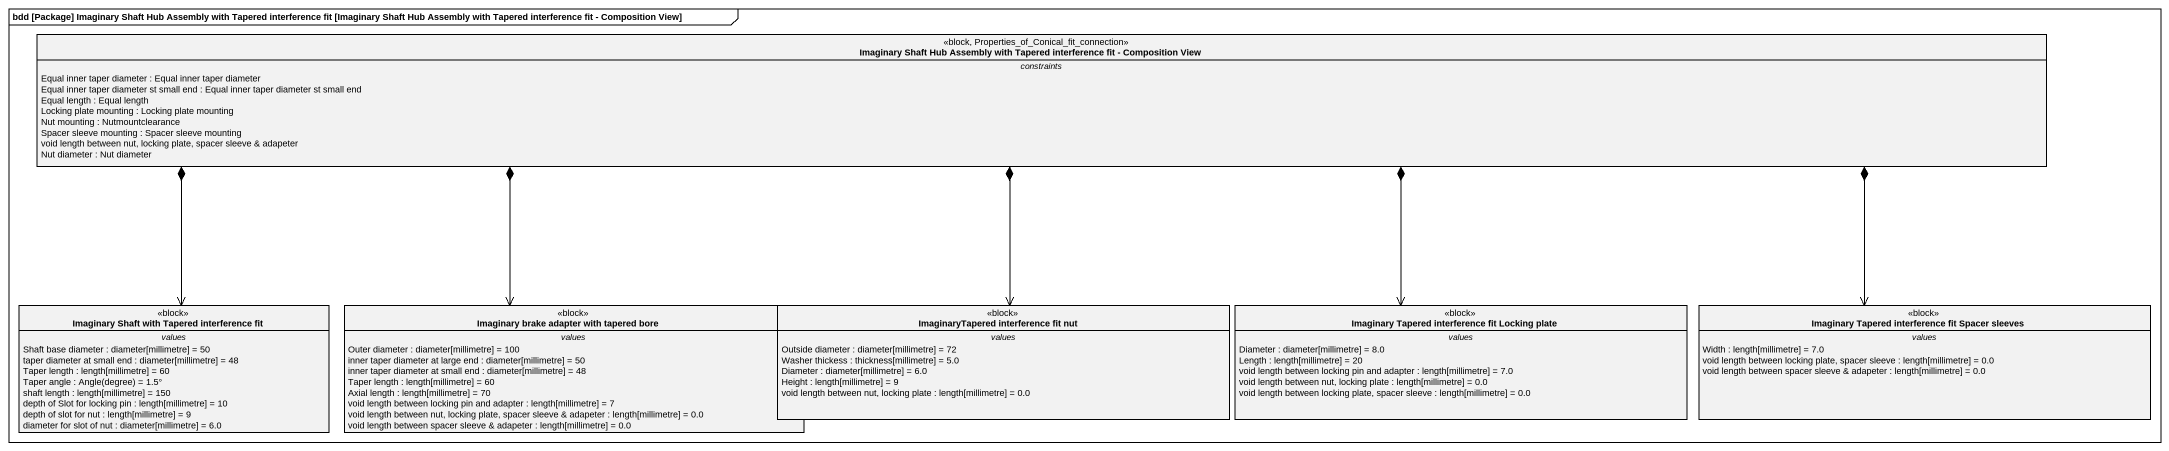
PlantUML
@startuml
mainframe bdd [Package] Imaginary Shaft Hub Assembly with Tapered interference fit [Imaginary Shaft Hub Assembly with Tapered interference fit - Composition View]
hide circle
hide empty members
class "Imaginary Shaft Hub Assembly with Tapered interference fit - Composition View" as Imaginary_Shaft_Hub <<block, Properties_of_Conical_fit_connection>> {
  -- constraints --
  Equal inner taper diameter : Equal inner taper diameter
  Equal inner taper diameter st small end : Equal inner taper diameter st small end
  Equal length : Equal length
  Locking plate mounting : Locking plate mounting
  Nut mounting : Nutmountclearance
  Spacer sleeve mounting : Spacer sleeve mounting
  void length between nut, locking plate, spacer sleeve & adapeter
  Nut diameter : Nut diameter
}
class "Imaginary Shaft with Tapered interference fit" as Imaginary_Shaft_with <<block>> {
  -- values --
  Shaft base diameter : diameter[millimetre] = 50
  taper diameter at small end : diameter[millimetre] = 48
  Taper length : length[millimetre] = 60
  {field} Taper angle : Angle(degree) = 1.5°
  shaft length : length[millimetre] = 150
  depth of Slot for locking pin : length[millimetre] = 10
  depth of slot for nut : length[millimetre] = 9
  diameter for slot of nut : diameter[millimetre] = 6.0
}
class "Imaginary brake adapter with tapered bore" as Imaginary_brake_adapter <<block>> {
  -- values --
  Outer diameter : diameter[millimetre] = 100
  inner taper diameter at large end : diameter[millimetre] = 50
  inner taper diameter at small end : diameter[millimetre] = 48
  Taper length : length[millimetre] = 60
  Axial length : length[millimetre] = 70
  void length between locking pin and adapter : length[millimetre] = 7
  void length between nut, locking plate, spacer sleeve & adapeter : length[millimetre] = 0.0
  void length between spacer sleeve & adapeter : length[millimetre] = 0.0
}
class "ImaginaryTapered interference fit nut" as ImaginaryTapered <<block>> {
  -- values --
  Outside diameter : diameter[millimetre] = 72
  Washer thickess : thickness[millimetre] = 5.0
  Diameter : diameter[millimetre] = 6.0
  Height : length[millimetre] = 9
  void length between nut, locking plate : length[millimetre] = 0.0
}
class "Imaginary Tapered interference fit Locking plate" as Imaginary_Tapered <<block>> {
  -- values --
  Diameter : diameter[millimetre] = 8.0
  Length : length[millimetre] = 20
  void length between locking pin and adapter : length[millimetre] = 7.0
  void length between nut, locking plate : length[millimetre] = 0.0
  void length between locking plate, spacer sleeve : length[millimetre] = 0.0
}
class "Imaginary Tapered interference fit Spacer sleeves" as Imaginary_Tapered_2 <<block>> {
  -- values --
  Width : length[millimetre] = 7.0
  void length between locking plate, spacer sleeve : length[millimetre] = 0.0
  void length between spacer sleeve & adapeter : length[millimetre] = 0.0
}
Imaginary_Shaft_Hub *-left-> Imaginary_Shaft_with
Imaginary_Shaft_Hub *-left-> Imaginary_brake_adapter
Imaginary_Shaft_Hub *--> ImaginaryTapered
Imaginary_Shaft_Hub *--> Imaginary_Tapered
Imaginary_Shaft_Hub *-right-> Imaginary_Tapered_2
@enduml
